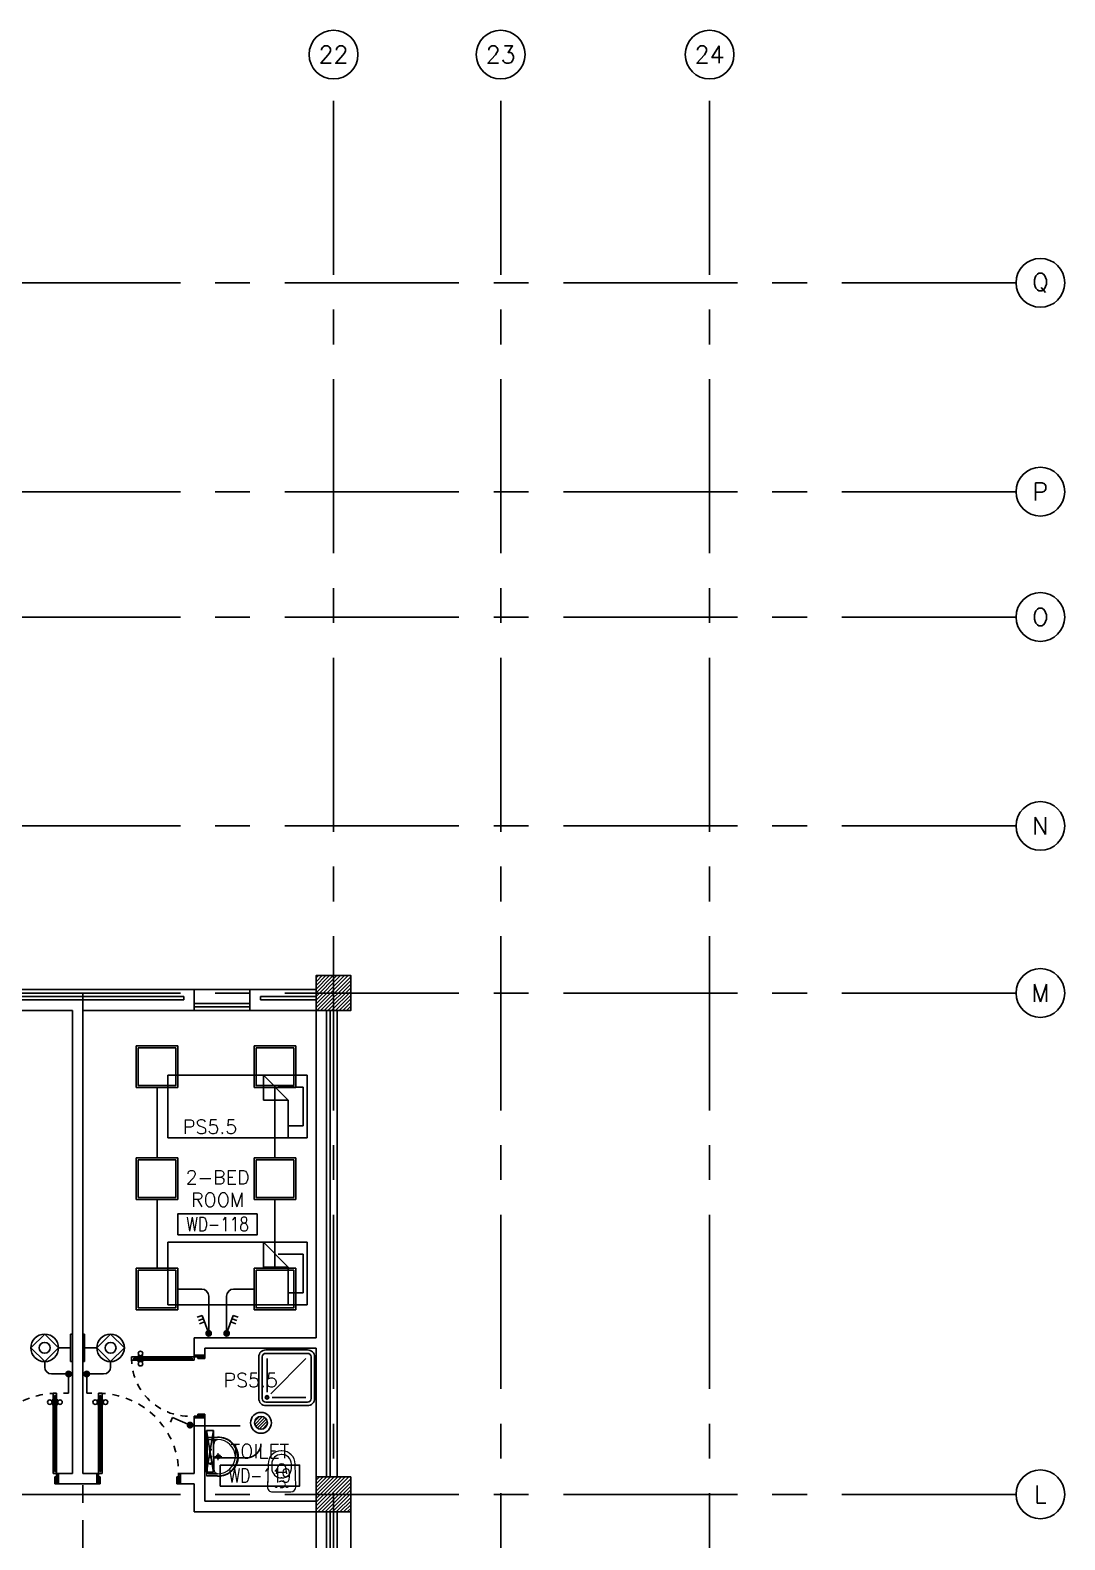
# Model space of a CAD drawing. Extents: x 0 to 92.9, y -1.3 to 78.2.
# Drawn here: x 78.09 to 92.94, y 56.51 to 78.19 of the extents above; entities that cross this region are included whole.
import ezdxf
from ezdxf.enums import TextEntityAlignment as Align

# ---------------------------------------------------------------- set-up
doc = ezdxf.new("R2010")
doc.units = 0
doc.header["$MEASUREMENT"] = 0
for name, pattern in [('CENTER', [2, 1.25, -0.25, 0.25, -0.25]), ('CENTERX2', [4, 2.5, -0.5, 0.5, -0.5]), ('DASHED', [0.75, 0.5, -0.25]), ('HIDDEN', [0.375, 0.25, -0.125]), ('HIDDEN2', [0.1875, 0.125, -0.0625])]:
    doc.linetypes.add(name, pattern=pattern)
doc.layers.get('0').update_dxf_attribs({"color": 11, "linetype": 'CONTINUOUS'})
for name, color, linetype in [('AX-CR', 11, 'CONTINUOUS'), ('AX-TXT', 11, 'CONTINUOUS'), ('AXES', 11, 'CENTERX2'), ('AXES1', 11, 'CENTER'), ('COL', 11, 'CONTINUOUS'), ('DOOR', 11, 'CONTINUOUS'), ('E-CLINE', 2, 'CONTINUOUS'), ('E-LEGEND', 3, 'CONTINUOUS'), ('E-LITE', 4, 'CONTINUOUS'), ('E-SWITCH', 4, 'CONTINUOUS'), ('E-SWITCHS', 4, 'CONTINUOUS'), ('E-TEXT', 4, 'CONTINUOUS'), ('FIX', 11, 'CONTINUOUS'), ('FUR', 11, 'CONTINUOUS'), ('HAT', 11, 'CONTINUOUS'), ('INSUL', 11, 'CONTINUOUS'), ('PROJ-L', 11, 'CONTINUOUS'), ('RM-BOX', 11, 'CONTINUOUS'), ('RM-NAME', 11, 'CONTINUOUS'), ('RM-NO', 11, 'CONTINUOUS'), ('WALL', 11, 'CONTINUOUS'), ('WIN', 11, 'CONTINUOUS')]:
    doc.layers.add(name, color=color, linetype=linetype)
doc.styles.add('ROMANS', font='ROMANS.shx', dxfattribs={"width": 0.6})

# ---------------------------------------------------------------- blocks, each defined once
blk = doc.blocks.new('AXR')
at = {"layer": 'AX-CR'}
blk.add_circle((350, 0), 350, dxfattribs=at)
at = {"layer": 'AX-TXT', "style": 'ROMANS'}
blk.add_attdef('AX', text='', height=250, dxfattribs=at).set_placement((350, 0), align=Align.MIDDLE)
blk = doc.blocks.new('AXU')
at = {"layer": 'AX-CR'}
blk.add_circle((0, 350), 350, dxfattribs=at)
at = {"layer": 'AX-TXT', "style": 'ROMANS'}
blk.add_attdef('AX', text='', height=250, dxfattribs=at).set_placement((0, 350), align=Align.MIDDLE)
blk = doc.blocks.new('DOOR100')
at = {"layer": 'DOOR', "color": 0, "linetype": 'ByBlock'}
for p, q in [((-76, 1251), (-76, 1301)), ((-76, 1301), (-26, 1301)), ((-26, 1301), (-76, 1301)), ((-26, 1251), (-26, 1301)), ((-92, 1206), (-92, 1141)), ((-83, 1206), (-92, 1206)), ((-83, 1141), (-92, 1141)), ((-83, 1129), (-83, 1219)), ((-76, 1219), (-83, 1219)), ((-83, 1206), (-83, 1141)), ((-76, 1129), (-83, 1129)), ((-59, 1251), (-76, 1251)), ((-59, 1251), (-59, 1271)), ((-43, 1271), (-59, 1271)), ((-43, 1251), (-43, 1271)), ((-26, 1251), (-43, 1251)), ((-26, 1219), (-19, 1219)), ((-26, 1129), (-19, 1129)), ((-19, 1129), (-19, 1219)), ((-19, 1206), (-19, 1141)), ((-19, 1206), (-10, 1206)), ((-19, 1141), (-10, 1141)), ((-10, 1206), (-10, 1141)), ((-1201, 0), (-1201, 150)), ((-1201, 150), (-1176, 150)), ((-1201, 150), (-1201, 0)), ((-1151, 0), (-1201, 0)), ((-1176, 150), (-1176, 100)), ((-1176, 100), (-1151, 100)), ((-1151, 100), (-1151, 0)), ((-76, 200), (-59, 200)), ((-76, 150), (-76, 200)), ((-76, 150), (-26, 150)), ((-59, 200), (-59, 180)), ((-59, 180), (-43, 180)), ((-51, 100), (-51, 0)), ((-26, 100), (-51, 100)), ((-51, 0), (-1, 0)), ((-43, 200), (-26, 200)), ((-43, 180), (-43, 200)), ((-26, 200), (-26, 150)), ((-1, 150), (-26, 150)), ((-26, 150), (-26, 100)), ((-1, 150), (-1, 0))]:
    blk.add_line(p, q, dxfattribs=at)
at = {"layer": 'DOOR', "linetype": 'ByBlock'}
for p, q in [((-76, 1251), (-76, 200)), ((-59, 200), (-59, 1251)), ((-43, 200), (-43, 1251)), ((-26, 200), (-26, 1251))]:
    blk.add_line(p, q, dxfattribs=at)
at = {"layer": 'DOOR', "color": 9, "linetype": 'ByBlock'}
for p, q in [((-1151, 0), (-1201, 114)), ((-1151, 0), (-1201, 40)), ((-1151, 0), (-1164, 100)), ((-51, 0), (-1, 114)), ((-51, 0), (-38, 100)), ((-51, 0), (-1, 40))]:
    blk.add_line(p, q, dxfattribs=at)
at = {"layer": 'DOOR', "color": 0, "linetype": 'ByBlock'}
for centre in [(-125, 1174), (22, 1174)]:
    blk.add_circle(centre, 32.4, dxfattribs=at)
at = {"layer": 'DOOR', "linetype": 'HIDDEN', "ltscale": 0.5}
blk.add_arc((-27, 152), 1149, 89.961, 180.0931, dxfattribs=at)
at = {"layer": 'DOOR', "color": 9, "linetype": 'ByBlock'}
for centre, radius, start, end in [((-1151, 0), 154, 103.7142, 108.8947), ((-1151, 0), 134, 100.72, 111.8402), ((-1151, 0), 94.4, 90, 121.9818), ((-1151, 0), 74.4, 90, 132.2236), ((-1151, 0), 54.4, 90, 156.7926), ((-1151, 0), 34.4, 90, 180), ((-1151, 0), 14.4, 90, 180), ((-51, 0), 94.4, 58.0182, 90), ((-51, 0), 74.4, 47.7764, 90), ((-51, 0), 54.4, 23.2074, 90), ((-51, 0), 34.4, 0, 90), ((-51, 0), 14.4, 0, 90), ((-51, 0), 134, 68.1598, 79.28), ((-51, 0), 114, 64.0838, 77.3774), ((-51, 0), 154, 71.1053, 76.2858)]:
    blk.add_arc(centre, radius, start, end, dxfattribs=at)
blk = doc.blocks.new('COL50')
at = {"layer": 'COL'}
blk.add_lwpolyline([(-250, 250), (-250, -250), (250, -250), (250, 250)], close=True, dxfattribs=at)
blk = doc.blocks.new('*X109')
at = {"color": 0}
for p, q in [((253129, 169920), (253599, 170390)), ((253129, 169973), (253545, 170390)), ((253129, 170026), (253492, 170390)), ((253129, 170079), (253439, 170390)), ((253129, 170132), (253386, 170390)), ((253129, 170185), (253333, 170390)), ((253129, 170238), (253280, 170390)), ((253129, 170291), (253227, 170390)), ((253129, 170344), (253174, 170390)), ((253152, 169890), (253629, 170367)), ((253205, 169890), (253629, 170314)), ((253258, 169890), (253629, 170261)), ((253311, 169890), (253629, 170208)), ((253364, 169890), (253629, 170155)), ((253417, 169890), (253629, 170102)), ((253470, 169890), (253629, 170049)), ((253523, 169890), (253629, 169996)), ((253576, 169890), (253629, 169942))]:
    blk.add_line(p, q, dxfattribs=at)
blk = doc.blocks.new('AH20A')
at = {"layer": 'FUR'}
for p, q in [((0, 0.5), (0, -0.5)), ((1, 0.5), (0, 0.5)), ((0.136, 0.5), (0.136, -0.099)), ((1, -0.5), (1, 0.5)), ((0.136, 0.311), (0.028, 0.311)), ((0.028, 0.311), (0.028, -0.309)), ((0.136, -0.099), (0.313, -0.5)), ((0.136, -0.099), (0.313, -0.099)), ((0.313, -0.5), (0.313, -0.099)), ((0.028, -0.309), (0.208, -0.309)), ((0, -0.5), (1, -0.5))]:
    blk.add_line(p, q, dxfattribs=at)
blk = doc.blocks.new('RM1')
at = {"layer": 'RM-BOX'}
blk.add_lwpolyline([(570, -200), (-570, -200), (-570, -500), (570, -500)], close=True, dxfattribs=at)
at = {"layer": 'RM-NAME', "style": 'ROMANS'}
for tag, p in [('ROOMNAME1', (0, 324)), ('ROOMNAME2', (0, 0))]:
    blk.add_attdef(tag, text='', height=200, dxfattribs=at).set_placement(p, align=Align.MIDDLE)
at = {"layer": 'RM-NO', "style": 'ROMANS', "width": 0.8}
blk.add_attdef('ROOMNO', text='', height=200, dxfattribs=at).set_placement((0, -350), align=Align.MIDDLE)
blk = doc.blocks.new('DOOR90')
at = {"layer": 'DOOR', "linetype": 'ByBlock'}
for p, q in [((0, 0), (-150, 0)), ((-200, -25), (-1000, -25)), ((-200, -42), (-1000, -42)), ((-200, -58), (-1000, -58)), ((-1000, -75), (-200, -75))]:
    blk.add_line(p, q, dxfattribs=at)
at = {"layer": 'DOOR', "color": 0, "linetype": 'ByBlock'}
for p, q in [((-150, 0), (-150, -25)), ((-150, 0), (0, 0)), ((0, -50), (0, 0)), ((-1050, -25), (-1050, -75)), ((-1050, -75), (-1050, -25)), ((-1000, -25), (-1050, -25)), ((-1000, -75), (-1050, -75)), ((-1020, -42), (-1020, -58)), ((-1000, -42), (-1020, -42)), ((-1000, -58), (-1020, -58)), ((-1000, -25), (-1000, -42)), ((-1000, -58), (-1000, -75)), ((-968, -25), (-968, -18)), ((-878, -18), (-968, -18)), ((-968, -75), (-968, -82)), ((-878, -82), (-968, -82)), ((-955, -18), (-955, -9)), ((-955, -9), (-890, -9)), ((-955, -18), (-890, -18)), ((-955, -82), (-955, -91)), ((-955, -82), (-890, -82)), ((-955, -91), (-890, -91)), ((-890, -18), (-890, -9)), ((-890, -82), (-890, -91)), ((-878, -25), (-878, -18)), ((-878, -75), (-878, -82)), ((-200, -42), (-200, -25)), ((-200, -25), (-150, -25)), ((-180, -42), (-200, -42)), ((-200, -75), (-200, -58)), ((-200, -58), (-180, -58)), ((-150, -75), (-200, -75)), ((-180, -58), (-180, -42)), ((-150, -75), (-150, -25)), ((-150, -25), (-100, -25)), ((-100, -25), (-100, -50)), ((-100, -50), (0, -50)), ((-100, -850), (0, -850)), ((-100, -875), (-100, -850)), ((0, -850), (0, -900)), ((-150, -900), (-150, -875)), ((-150, -875), (-100, -875)), ((0, -900), (-150, -900)), ((-150, -900), (0, -900))]:
    blk.add_line(p, q, dxfattribs=at)
at = {"layer": 'DOOR', "color": 9, "linetype": 'ByBlock'}
for p, q in [((0, -50), (-114, 0)), ((0, -50), (-40, 0)), ((0, -50), (-100, -37)), ((0, -850), (-114, -900)), ((0, -850), (-100, -863)), ((0, -850), (-40, -900))]:
    blk.add_line(p, q, dxfattribs=at)
at = {"layer": 'DOOR', "color": 0, "linetype": 'ByBlock'}
for centre in [(-923, 24), (-923, -124)]:
    blk.add_circle(centre, 32.4, dxfattribs=at)
at = {"layer": 'DOOR', "color": 9, "linetype": 'ByBlock'}
for centre, radius, start, end in [((0, -50), 74.4, 137.7764, 180), ((0, -50), 54.4, 113.2074, 180), ((0, -50), 154, 161.1053, 166.2858), ((0, -50), 134, 158.1598, 169.28), ((0, -50), 114, 154.0838, 167.3774), ((0, -50), 94.4, 148.0182, 180), ((0, -50), 34.4, 90, 180), ((0, -50), 14.4, 90, 180), ((0, -850), 94.4, 180, 211.9818), ((0, -850), 74.4, 180, 222.2236), ((0, -850), 54.4, 180, 246.7926), ((0, -850), 34.4, 180, 270), ((0, -850), 14.4, 180, 270), ((0, -850), 154, 193.7142, 198.8947), ((0, -850), 134, 190.72, 201.8402)]:
    blk.add_arc(centre, radius, start, end, dxfattribs=at)
at = {"layer": 'DOOR', "linetype": 'HIDDEN', "ltscale": 0.5}
blk.add_arc((-222, -50), 828, 178.2701, 275.003, dxfattribs=at)
blk = doc.blocks.new('*X100')
at = {"color": 0}
for p, q in [((253129, 177132), (253586, 177590)), ((253129, 177185), (253533, 177590)), ((253129, 177238), (253480, 177590)), ((253129, 177291), (253427, 177590)), ((253129, 177344), (253374, 177590)), ((253129, 177397), (253321, 177590)), ((253129, 177450), (253268, 177590)), ((253129, 177503), (253215, 177590)), ((253129, 177557), (253162, 177590)), ((253139, 177090), (253629, 177579)), ((253192, 177090), (253629, 177526)), ((253245, 177090), (253629, 177473)), ((253298, 177090), (253629, 177420)), ((253351, 177090), (253629, 177367)), ((253404, 177090), (253629, 177314)), ((253457, 177090), (253629, 177261)), ((253510, 177090), (253629, 177208)), ((253563, 177090), (253629, 177155)), ((253616, 177090), (253629, 177102))]:
    blk.add_line(p, q, dxfattribs=at)
blk = doc.blocks.new('LAV1')
at = {"layer": 'FIX', "linetype": 'DASHED', "lineweight": 20, "ltscale": 0.05}
for p, q in [((50, 220), (-50, 220)), ((0, 170), (0, 270)), ((0, 170), (0, 270))]:
    blk.add_line(p, q, dxfattribs=at)
at = {"layer": 'FIX', "linetype": 'ByBlock', "ltscale": 0.3}
for p, q in [((-280, 210), (-275, 50)), ((-245, 210), (-245, 85)), ((0, 60), (-220, 60)), ((0, 60), (220, 60)), ((245, 210), (245, 85)), ((280, 210), (275, 50))]:
    blk.add_line(p, q, dxfattribs=at)
at = {"layer": 'FIX', "linetype": 'Continuous', "lineweight": 20}
for p, q in [((-275, 210), (-275, 50)), ((0, 50), (-275, 50)), ((0, 50), (-252, 50)), ((0, 155), (-181, 155)), ((0, 155), (181, 155)), ((0, 50), (275, 50)), ((0, 50), (252, 50)), ((275, 210), (275, 50))]:
    blk.add_line(p, q, dxfattribs=at)
at = {"layer": 'FIX', "lineweight": 20}
for p, q in [((16, 107), (-15, 107)), ((0, 92), (0, 123))]:
    blk.add_line(p, q, dxfattribs=at)
for centre, radius in [((0, 220), 29.5), ((0, 220), 22.5), ((0, 107), 15.5)]:
    blk.add_circle(centre, radius, dxfattribs=at)
at = {"layer": 'FIX', "linetype": 'HIDDEN', "lineweight": 20, "ltscale": 0.05}
for centre in [(-100, 107), (100, 107)]:
    blk.add_circle(centre, 12.4, dxfattribs=at)
at = {"layer": 'FIX', "linetype": 'ByBlock', "ltscale": 0.3}
for centre, radius, start, end in [((7, 220), 287, 91.3776, 182.0064), ((-7, 220), 287, 357.9936, 88.6224), ((-220, 85), 24.9, 179.7021, 269.9486), ((220, 85), 24.9, 270.0514, 0.2979)]:
    blk.add_arc(centre, radius, start, end, dxfattribs=at)
at = {"layer": 'FIX', "linetype": 'Continuous', "lineweight": 20}
for centre, radius, start, end in [((8, 217), 283, 91.6988, 181.351), ((8, 212), 253, 91.7328, 180.4884), ((-8, 217), 283, 358.649, 88.3012), ((-8, 212), 253, 359.5116, 88.2672), ((-179, 222), 66.9, 190.2006, 268.0786), ((179, 222), 66.9, 271.9214, 349.7994)]:
    blk.add_arc(centre, radius, start, end, dxfattribs=at)
blk = doc.blocks.new('SHR1')
at = {"layer": 'FIX'}
for p, q in [((-196, 196), (-700, 700)), ((-143, 218), (-143, 700)), ((-218, 143), (-700, 143))]:
    blk.add_line(p, q, dxfattribs=at)
for points in [[(-825, 125), (-825, 725, -0.414214), (-725, 825), (-125, 825, -0.414214), (-25, 725), (-25, 125, -0.414214), (-125, 25), (-725, 25, -0.414214)], [(-775, 125), (-775, 725, -0.414214), (-725, 775), (-125, 775, -0.414214), (-75, 725), (-75, 125, -0.414214), (-125, 75), (-725, 75, -0.414214)]]:
    blk.add_lwpolyline(points, format="xyb", close=True, dxfattribs=at)
for radius in [25, 15]:
    blk.add_circle((-143, 143), radius, dxfattribs=at)
blk = doc.blocks.new('WC1')
at = {"layer": 'FIX', "lineweight": 20}
for p, q in [((-727, 5), (-727, -5)), ((-674, 5), (-674, -5)), ((-534, 24), (-540, 0)), ((-540, 0), (-534, -24)), ((-210, 204), (-538, 194)), ((-475, 141), (-538, 141)), ((-395, 76), (-490, 60)), ((-339, 5), (-339, -5)), ((-137, 0), (-137, 131)), ((-137, -131), (-137, 0)), ((-538, -141), (-475, -141)), ((-538, -194), (-210, -204)), ((-490, -60), (-395, -76)), ((-213, -204), (-210, -204))]:
    blk.add_line(p, q, dxfattribs=at)
at = {"layer": 'FIX', "linetype": 'Continuous', "lineweight": 20}
blk.add_line((-420, -47), (-420, 45), dxfattribs=at)
at = {"layer": 'FIX', "linetype": 'HIDDEN2', "lineweight": 20, "ltscale": 0.3}
blk.add_circle((-245, 0), 49.8, dxfattribs=at)
at = {"layer": 'FIX', "linetype": 'HIDDEN', "lineweight": 20, "ltscale": 0.05}
for centre in [(-213, 78), (-213, -77)]:
    blk.add_circle(centre, 11.6, dxfattribs=at)
at = {"layer": 'FIX', "lineweight": 20}
for centre, radius, start, end in [((-538, 5), 189, 90, 180), ((-538, 5), 136, 90, 180), ((-473, -7), 68.2, 128.9242, 152.8468), ((-464, -18), 82, 108.496, 128.9242), ((-475, 5), 136, 360, 90), ((-210, 131), 73, 360, 90), ((-538, -5), 189, 180, 270), ((-538, -5), 136, 180, 270), ((-473, 7), 68.2, 207.1532, 231.0758), ((-464, 18), 82, 231.0758, 251.504), ((-475, -5), 136, 270, 0), ((-210, -131), 73, 270, 0)]:
    blk.add_arc(centre, radius, start, end, dxfattribs=at)
at = {"layer": 'FIX', "linetype": 'Continuous', "lineweight": 20}
for centre, start, end in [((-443, 46), 357.6662, 91.6121), ((-442, -46), 268.3879, 2.3338)]:
    blk.add_arc(centre, 22.3, start, end, dxfattribs=at)
blk = doc.blocks.new('L42')
at = {"layer": 'E-LITE'}
for p, q in [((0.3, 0.3), (-0.3, 0.3)), ((-0.3, 0.3), (-0.3, -0.3)), ((0.3, -0.3), (0.3, 0.3)), ((-0.3, -0.3), (0.3, -0.3))]:
    blk.add_line(p, q, dxfattribs=at)
at = {"layer": 'E-LITE', "color": 8}
blk.add_lwpolyline([(-0.27, 0.27), (-0.27, -0.27), (0.27, -0.27), (0.27, 0.27)], close=True, dxfattribs=at)
blk = doc.blocks.new('*X49')
at = {"color": 0}
for p, q in [((21548.527, 18540.142), (21548.801, 18540.415)), ((21548.529, 18539.966), (21548.977, 18540.414)), ((21548.584, 18539.845), (21549.098, 18540.359)), ((21548.672, 18539.756), (21549.187, 18540.271)), ((21548.793, 18539.7), (21549.243, 18540.15)), ((21548.966, 18539.696), (21549.246, 18539.977))]:
    blk.add_line(p, q, dxfattribs=at)
blk = doc.blocks.new('SPOT')
at = {"layer": 'E-LITE'}
for radius in [0.6, 0.369]:
    blk.add_circle((0, 0), radius, dxfattribs=at)
at = {"layer": 'E-LITE', "color": 8}
blk.add_blockref('*X49', (-21548.886, -18540.056), dxfattribs=at)
blk = doc.blocks.new('1G1W')
for p, q in [((0, 0), (0.55, 0)), ((0.55, 0), (0.55, -0.15))]:
    blk.add_line(p, q)
at = {"const_width": 0.1}
blk.add_lwpolyline([(-0.05, 0, 1), (0.05, 0, 1)], format="xyb", close=True, dxfattribs=at)
blk = doc.blocks.new('MR20')
at = {"layer": 'E-LITE'}
for p, q in [((-300, 100), (-300, 0)), ((-300, 100), (-300, 0)), ((-300, 0), (300, 0)), ((-300, 0), (300, 0)), ((-300, 0), (300, 0)), ((-300, 0), (-300, 0)), ((300, 0), (300, 100)), ((300, 0), (300, 100)), ((300, 0), (300, 0))]:
    blk.add_line(p, q, dxfattribs=at)
at = {"layer": 'E-LITE', "color": 3}
blk.add_line((300, 100), (-300, 100), dxfattribs=at)
at = {"layer": 'E-LITE', "color": 8}
for p, q in [((300, 0), (-300, 100)), ((300, 100), (-300, 0))]:
    blk.add_line(p, q, dxfattribs=at)
blk = doc.blocks.new('NL')
at = {"layer": 'E-LEGEND'}
blk.add_line((0, -193), (25, -193), dxfattribs=at)
at = {"layer": 'E-LITE'}
for p, q in [((0, 5), (0, 203)), ((25, 203), (0, 203)), ((0, 5), (0, -193)), ((25, 5), (25, 203)), ((25, 5), (25, -193))]:
    blk.add_line(p, q, dxfattribs=at)
at = {"layer": 'E-LITE', "color": 2}
blk.add_line((201, 5), (25, 5), dxfattribs=at)
at = {"layer": 'E-LITE', "color": 5}
blk.add_circle((398, 5), 198, dxfattribs=at)
at = {"layer": 'E-SWITCH', "color": 2}
for p, q in [((201, 5), (398, 203)), ((398, -193), (201, 5)), ((398, 203), (596, 5)), ((596, 5), (398, -193))]:
    blk.add_line(p, q, dxfattribs=at)
at = {"layer": 'E-SWITCH'}
blk.add_circle((398, 5), 78.5, dxfattribs=at)

msp = doc.modelspace()

# ---------------------------------------------------------------- linework, layer by layer
at = {"layer": 'AXES'}
for p, q in [((82.443, -1.327), (82.443, 77.486)), ((84.843, -1.327), (84.843, 77.486)), ((87.843, -1.327), (87.843, 77.486)), ((92.243, 74.558), (24.203, 74.558)), ((92.243, 71.558), (24.203, 71.558)), ((92.243, 69.758), (24.203, 69.758)), ((92.243, 66.758), (24.203, 66.758)), ((92.243, 64.358), (24.203, 64.358)), ((92.243, 57.158), (24.203, 57.158))]:
    msp.add_line(p, q, dxfattribs=at)
at = {"layer": 'AXES1'}
msp.add_line((78.843, 5.538), (78.843, 64.358), dxfattribs=at)
at = {"layer": 'COL'}
msp.add_lwpolyline([(82.693, 64.108), (82.693, 64.608), (82.193, 64.608), (82.193, 64.108)], close=True, dxfattribs=at)
at = {"layer": 'E-CLINE', "color": 4, "linetype": 'ByBlock'}
for p, q in [((79.908, 61.992), (79.908, 62.999)), ((81.601, 61.992), (81.601, 62.999)), ((79.908, 60.406), (79.908, 61.392)), ((81.601, 60.406), (81.601, 61.392)), ((80.723, 57.685), (81.201, 57.685)), ((81.401, 57.886), (81.401, 57.885))]:
    msp.add_line(p, q, dxfattribs=at)
msp.add_arc((81.201, 57.885), 0.2, 270, 0, dxfattribs=at)
at = {"layer": 'E-LITE'}
for p, q in [((78.295, 59.064), (78.295, 58.987)), ((79.242, 59.064), (79.242, 58.987)), ((78.395, 58.887), (78.638, 58.887)), ((79.142, 58.887), (78.899, 58.887))]:
    msp.add_line(p, q, dxfattribs=at)
at = {"layer": 'E-LITE', "extrusion": (0, 0, -1)}
msp.add_ellipse((78.395, 58.987), major_axis=(-0.0707, 0.0707), ratio=1, start_param=3.926991, end_param=5.497787, dxfattribs=at)
at = {"layer": 'E-LITE'}
msp.add_ellipse((79.142, 58.987), major_axis=(0.0707, 0.0707), ratio=1, start_param=3.926991, end_param=5.497787, dxfattribs=at)
at = {"layer": 'E-SWITCH', "color": 4}
for p, q in [((80.208, 60.106), (80.55, 60.106)), ((81.301, 60.106), (81.008, 60.106)), ((80.65, 59.47), (80.65, 60.006)), ((80.908, 59.47), (80.908, 60.006)), ((80.556, 59.728), (80.486, 59.703)), ((80.573, 59.681), (80.503, 59.656)), ((80.59, 59.634), (80.52, 59.609)), ((80.65, 59.47), (80.556, 59.728)), ((80.908, 59.47), (81.002, 59.728)), ((80.968, 59.634), (81.038, 59.609)), ((80.985, 59.681), (81.055, 59.656)), ((81.002, 59.728), (81.072, 59.703)), ((80.405, 58.143), (81.104, 58.143))]:
    msp.add_line(p, q, dxfattribs=at)
at = {"layer": 'E-SWITCH', "color": 4, "const_width": 0.05}
for points in [[(80.65, 59.445, -1), (80.65, 59.495, -1)], [(80.908, 59.445, 1), (80.908, 59.495, 1)]]:
    msp.add_lwpolyline(points, format="xyb", close=True, dxfattribs=at)
at = {"layer": 'E-SWITCH', "color": 4}
for centre, start, end in [((80.55, 60.006), 0, 90), ((81.008, 60.006), 90, 180)]:
    msp.add_arc(centre, 0.1, start, end, dxfattribs=at)
at = {"layer": 'INSUL'}
for p, q in [((80.293, 64.308), (77.393, 64.308)), ((80.293, 64.258), (77.393, 64.258)), ((80.293, 64.308), (80.293, 64.258)), ((81.393, 64.308), (82.193, 64.308)), ((81.393, 64.308), (81.393, 64.258)), ((81.393, 64.258), (82.193, 64.258)), ((82.343, 57.408), (82.343, 64.108)), ((82.393, 57.408), (82.393, 64.108)), ((82.343, 56.908), (82.343, 56.107)), ((82.393, 56.908), (82.393, 56.107))]:
    msp.add_line(p, q, dxfattribs=at)
at = {"layer": 'PROJ-L'}
msp.add_line((82.693, 50.208), (82.693, 56.908), dxfattribs=at)
at = {"layer": 'WALL'}
for p, q in [((80.443, 64.408), (77.243, 64.408)), ((80.443, 64.408), (80.443, 64.108)), ((82.193, 64.408), (81.243, 64.408)), ((81.243, 64.408), (81.243, 64.108)), ((78.693, 64.108), (77.243, 64.108)), ((78.693, 57.458), (78.693, 64.108)), ((78.843, 57.458), (78.843, 64.108)), ((80.443, 64.108), (78.843, 64.108)), ((82.193, 64.108), (81.243, 64.108)), ((82.193, 59.408), (82.193, 64.108)), ((82.493, 57.408), (82.493, 64.108)), ((80.443, 59.408), (82.193, 59.408)), ((80.443, 59.158), (80.443, 59.408)), ((80.593, 59.258), (82.193, 59.258)), ((80.593, 59.158), (80.593, 59.258)), ((82.193, 57.408), (82.193, 59.258)), ((80.443, 59.158), (80.593, 59.158)), ((80.443, 57.458), (80.443, 58.258)), ((80.443, 58.258), (80.593, 58.258)), ((80.593, 57.058), (80.593, 58.258)), ((80.443, 56.908), (80.443, 57.308)), ((82.193, 56.908), (82.193, 55.957)), ((82.493, 56.908), (82.493, 56.758)), ((82.193, 55.957), (82.193, 56.792)), ((82.493, 56.758), (82.493, 55.957)), ((82.493, 55.957), (82.493, 56.758))]:
    msp.add_line(p, q, dxfattribs=at)
at = {"layer": 'WALL', "linetype": 'ByBlock'}
for p, q in [((78.493, 57.458), (78.693, 57.458)), ((79.043, 57.458), (78.843, 57.458)), ((80.443, 57.458), (80.243, 57.458)), ((79.043, 57.308), (78.493, 57.308)), ((80.443, 57.308), (80.243, 57.308)), ((80.593, 57.058), (82.193, 57.058)), ((80.593, 57.058), (82.193, 57.058)), ((80.443, 56.908), (82.218, 56.908)), ((82.218, 56.908), (80.443, 56.908)), ((82.218, 56.908), (80.443, 56.908))]:
    msp.add_line(p, q, dxfattribs=at)
at = {"layer": 'WALL', "color": 2, "linetype": 'ByBlock'}
for p, q in [((78.493, 57.308), (78.493, 57.458)), ((79.043, 57.308), (79.043, 57.458)), ((80.243, 57.308), (80.243, 57.458))]:
    msp.add_line(p, q, dxfattribs=at)
at = {"layer": 'WALL', "linetype": 'ByBlock', "ltscale": 0.3}
for points in [[(82.693, 64.608), (82.193, 64.608), (82.193, 64.108), (82.693, 64.108)], [(82.693, 57.408), (82.193, 57.408), (82.193, 56.908), (82.693, 56.908)]]:
    msp.add_lwpolyline(points, close=True, dxfattribs=at)
at = {"layer": 'WIN'}
for p, q in [((80.443, 64.408), (81.243, 64.408)), ((80.443, 64.208), (81.243, 64.208)), ((80.443, 64.158), (81.243, 64.158)), ((80.443, 64.108), (81.243, 64.108))]:
    msp.add_line(p, q, dxfattribs=at)

# ---------------------------------------------------------------- block references
at = {"layer": 'AXES', "xscale": 0.001000000003841706, "yscale": 0.000999999996565748, "zscale": 0.001}
for name, p, values in [('AXU', (82.443, 77.486), {'AX': '22'}), ('AXU', (84.843, 77.486), {'AX': '23'}), ('AXU', (87.843, 77.486), {'AX': '24'}), ('AXR', (92.243, 74.558), {'AX': 'Q'}), ('AXR', (92.243, 71.558), {'AX': 'P'}), ('AXR', (92.243, 69.758), {'AX': 'O'}), ('AXR', (92.243, 66.758), {'AX': 'N'}), ('AXR', (92.243, 64.358), {'AX': 'M'}), ('AXR', (92.243, 57.158), {'AX': 'L'})]:
    msp.add_blockref(name, p, dxfattribs=at).add_auto_attribs(values)
at = {"layer": 'COL', "xscale": -0.001000000003841706, "yscale": 0.000999999996565748, "zscale": 0.001}
msp.add_blockref('COL50', (82.443, 57.158), dxfattribs=at)
at = {"layer": 'DOOR', "color": 0, "linetype": 'ByBlock', "yscale": 0.000999999996565748, "zscale": 0.001}
for name, p, xscale in [('DOOR90', (80.593, 59.158), 0.001000000003841706), ('DOOR100', (78.493, 57.308), 0.001000000003841706), ('DOOR100', (79.043, 57.308), -0.001000000003841706)]:
    msp.add_blockref(name, p, dxfattribs=dict(at, xscale=xscale))
at = {"layer": 'E-LITE', "color": 4}
for p in [(79.908, 63.299), (81.601, 63.299), (79.908, 61.692), (81.601, 61.692), (79.908, 60.106), (81.601, 60.106)]:
    msp.add_blockref('L42', p, dxfattribs=at)
at = {"layer": 'E-LITE'}
for name, p, xscale, yscale, zscale, rotation in [('NL', (78.693, 59.267), 0.0009999999892897904, 0.0009999999892897904, 0.001, 180), ('1G1W', (78.638, 58.887), 0.4999999946448952, 0.4999999946448952, 0.5, 270)]:
    msp.add_blockref(name, p, dxfattribs=dict(at, xscale=xscale, yscale=yscale, zscale=zscale, rotation=rotation))
at = {"layer": 'E-LITE', "extrusion": (0, 0, -1)}
for name, p, xscale, yscale, zscale, rotation in [('NL', (-78.843, 59.267), 0.0009999999892897904, 0.0009999999892897904, -0.001, 180), ('1G1W', (-78.899, 58.887), 0.4999999946448952, 0.4999999946448952, -0.5, 270)]:
    msp.add_blockref(name, p, dxfattribs=dict(at, xscale=xscale, yscale=yscale, zscale=zscale, rotation=rotation))
at = {"layer": 'E-LITE', "color": 4, "xscale": 0.25, "yscale": 0.25, "zscale": 0.25}
msp.add_blockref('SPOT', (81.401, 58.186), dxfattribs=at)
at = {"layer": 'E-SWITCH', "color": 4, "xscale": -0.5000000000007923, "yscale": 0.5, "zscale": 0.5, "rotation": 336.5431767263067}
msp.add_blockref('1G1W', (80.382, 58.153), dxfattribs=at)
at = {"layer": 'E-SWITCHS', "color": 4, "xscale": 0.0009999999892897904, "yscale": 0.0009999999892897904, "zscale": 0.001, "rotation": 90}
msp.add_blockref('MR20', (80.718, 57.776), dxfattribs=at)
at = {"layer": 'FIX'}
for name, p, xscale, yscale, zscale, rotation in [('AH20A', (82.065, 62.73), 2, 0.9000000000014552, 2, 180), ('AH20A', (82.065, 60.331), 2, 0.9000000000014552, 2, 180), ('LAV1', (80.568, 57.7), 0.000999999996565748, 0.000999999996565748, 0.001, 270)]:
    msp.add_blockref(name, p, dxfattribs=dict(at, xscale=xscale, yscale=yscale, zscale=zscale, rotation=rotation))
at = {"layer": 'FIX', "xscale": -0.001000000003841706, "yscale": 0.000999999996565748, "zscale": 0.001}
msp.add_blockref('SHR1', (81.345, 58.408), dxfattribs=at)
at = {"layer": 'FIX', "color": 7, "linetype": 'ByBlock', "ltscale": 0.3, "xscale": 0.000999999996565748, "yscale": 0.000999999996565748, "zscale": 0.001, "rotation": 270}
msp.add_blockref('WC1', (81.697, 57.056), dxfattribs=at)
at = {"layer": 'HAT', "xscale": 0.001000000003841706, "yscale": 0.000999999996565748, "zscale": 0.001}
for name in ['*X100', '*X109']:
    msp.add_blockref(name, (-170.935, -112.982), dxfattribs=at)
at = {"layer": 'RM-NAME', "xscale": 0.001000000003841706, "yscale": 0.000999999996565748, "zscale": 0.001}
msp.add_blockref('RM1', (80.778, 61.387), dxfattribs=at).add_auto_attribs({'ROOMNO': 'WD-118', 'ROOMNAME2': 'ROOM', 'ROOMNAME1': '2-BED'})
at = {"layer": 'RM-NAME'}
ref = msp.add_blockref('RM1', (81.386, 57.778), dxfattribs=dict(at, xscale=-0.001000000003841706, yscale=0.000999999996565748, zscale=0.001))
ref.add_attrib('ROOMNO', 'WD-119', dxfattribs={"layer": 'RM-NO', "height": 0.2, "style": 'ROMANS', "width": 0.8}).set_placement((81.386, 57.428), align=Align.MIDDLE)
ref.add_attrib('ROOMNAME2', 'TOILET', dxfattribs={"height": 0.2, "style": 'ROMANS'}).set_placement((81.386, 57.778), align=Align.MIDDLE)

# ---------------------------------------------------------------- texts
at = {"layer": 'E-TEXT', "color": 4, "style": 'ROMANS'}
for p in [(80.143, 62.338), (80.726, 58.698)]:
    msp.add_text(' PS5.5', height=0.2, dxfattribs=at).set_placement(p)

doc.saveas('drawing.dxf')
